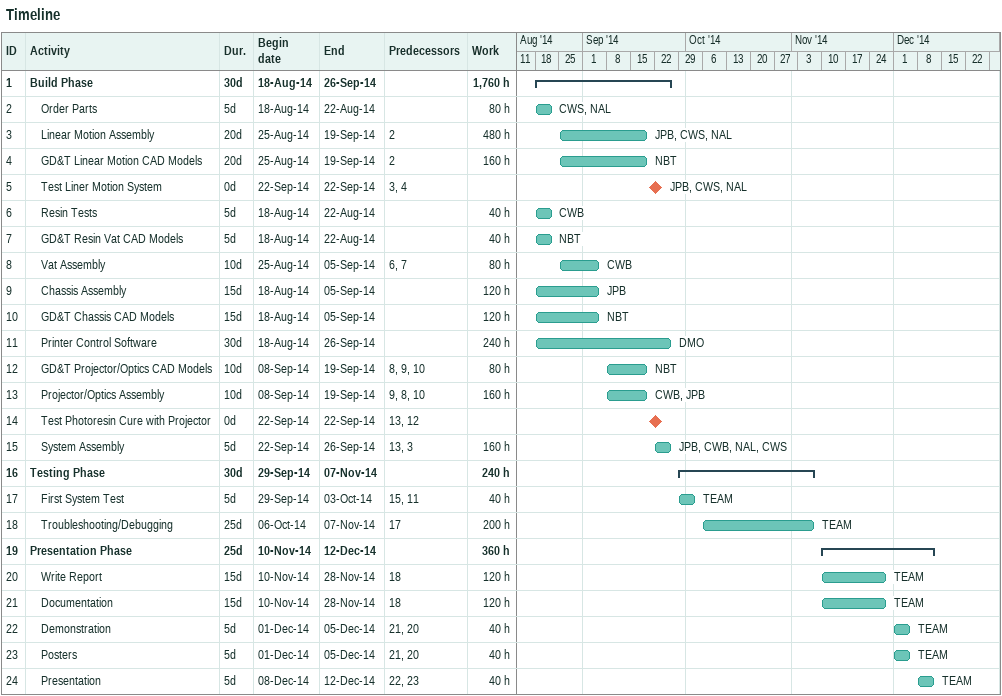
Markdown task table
Timeline

| ID | Level | Task | Duration | Start | Finish | Predecessors | Resources | Work (h) |
|---|---|---|---|---|---|---|---|---|
| 1 | 1 | **Build Phase** | 30d | 2014-08-18 | 2014-09-26 |  |  | 1760 |
| 2 | 2 | Order Parts | 5d | 2014-08-18 | 2014-08-22 |  | CWS, NAL | 80 |
| 3 | 2 | Linear Motion Assembly | 20d | 2014-08-25 | 2014-09-19 | 2 | JPB, CWS, NAL | 480 |
| 4 | 2 | GD&T Linear Motion CAD Models | 20d | 2014-08-25 | 2014-09-19 | 2 | NBT | 160 |
| 5 | 2 | Test Liner Motion System | 0d | 2014-09-22 | 2014-09-22 | 3, 4 | JPB, CWS, NAL |  |
| 6 | 2 | Resin Tests | 5d | 2014-08-18 | 2014-08-22 |  | CWB | 40 |
| 7 | 2 | GD&T Resin Vat CAD Models | 5d | 2014-08-18 | 2014-08-22 |  | NBT | 40 |
| 8 | 2 | Vat Assembly | 10d | 2014-08-25 | 2014-09-05 | 6, 7 | CWB | 80 |
| 9 | 2 | Chassis Assembly | 15d | 2014-08-18 | 2014-09-05 |  | JPB | 120 |
| 10 | 2 | GD&T Chassis CAD Models | 15d | 2014-08-18 | 2014-09-05 |  | NBT | 120 |
| 11 | 2 | Printer Control Software | 30d | 2014-08-18 | 2014-09-26 |  | DMO | 240 |
| 12 | 2 | GD&T Projector/Optics CAD Models | 10d | 2014-09-08 | 2014-09-19 | 8, 9, 10 | NBT | 80 |
| 13 | 2 | Projector/Optics Assembly | 10d | 2014-09-08 | 2014-09-19 | 9, 8, 10 | CWB, JPB | 160 |
| 14 | 2 | Test Photoresin Cure with Projector | 0d | 2014-09-22 | 2014-09-22 | 13, 12 |  |  |
| 15 | 2 | System Assembly | 5d | 2014-09-22 | 2014-09-26 | 13, 3 | JPB, CWB, NAL, CWS | 160 |
| 16 | 1 | **Testing Phase** | 30d | 2014-09-29 | 2014-11-07 |  |  | 240 |
| 17 | 2 | First System Test | 5d | 2014-09-29 | 2014-10-03 | 15, 11 | TEAM | 40 |
| 18 | 2 | Troubleshooting/Debugging | 25d | 2014-10-06 | 2014-11-07 | 17 | TEAM | 200 |
| 19 | 1 | **Presentation Phase** | 25d | 2014-11-10 | 2014-12-12 |  |  | 360 |
| 20 | 2 | Write Report | 15d | 2014-11-10 | 2014-11-28 | 18 | TEAM | 120 |
| 21 | 2 | Documentation | 15d | 2014-11-10 | 2014-11-28 | 18 | TEAM | 120 |
| 22 | 2 | Demonstration | 5d | 2014-12-01 | 2014-12-05 | 21, 20 | TEAM | 40 |
| 23 | 2 | Posters | 5d | 2014-12-01 | 2014-12-05 | 21, 20 | TEAM | 40 |
| 24 | 2 | Presentation | 5d | 2014-12-08 | 2014-12-12 | 22, 23 | TEAM | 40 |
